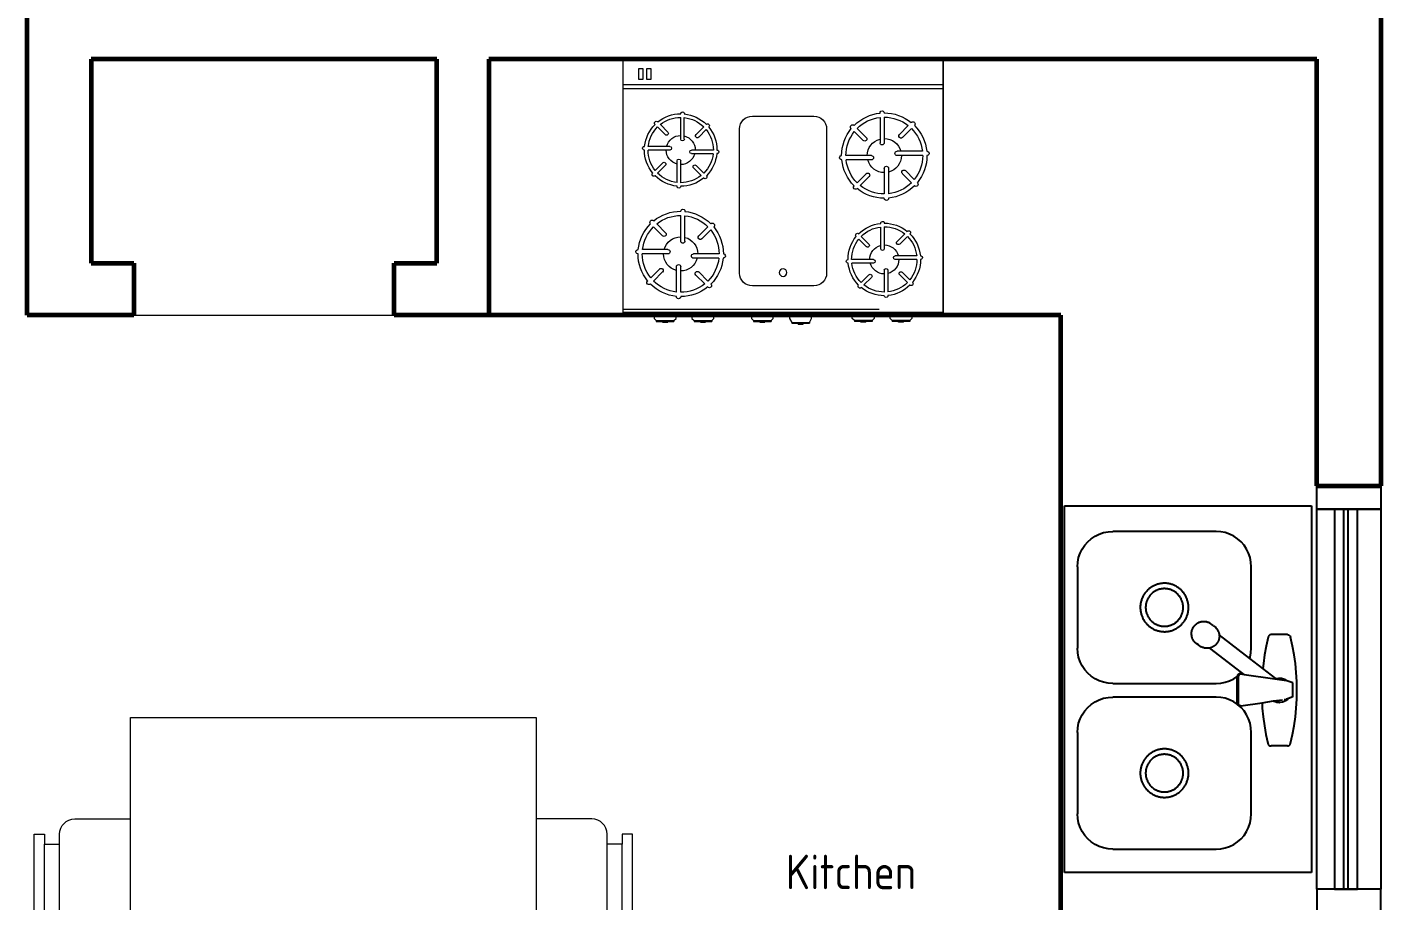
# Model space of a CAD drawing. Header units: inches. Extents: x 16.2 to 49.2, y 7.1 to 20.7.
# Drawn here: x 20.339 to 23.511, y 11.575 to 13.623 of the extents above; entities that cross this region are included whole.
import ezdxf

# ---------------------------------------------------------------- set-up
doc = ezdxf.new("R2010")
doc.units = ezdxf.units.IN
doc.header["$MEASUREMENT"] = 0
for name, color, linetype, lineweight in [('0inne_gulv', 252, 'Continuous', 13), ('A-WALL', 2, 'Continuous', 35), ('inne_gulv', 252, 'Continuous', 15), ('MOBILIARIO', 4, 'Continuous', 9)]:
    doc.layers.add(name, color=color, linetype=linetype, lineweight=lineweight)
doc.layers.add('Edges', color=254, linetype='Continuous')
doc.layers.add('PDF_Text', color=7, linetype='Continuous')
doc.styles.add('PDF Arial Italic', font='ariali.ttf')

# ---------------------------------------------------------------- blocks, each defined once
blk = doc.blocks.new('kitchen sink with mixer pl')
at = {"layer": 'Edges'}
for p, q in [((10.89, 0.87), (10.89, 23.62)), ((10.89, 23.62), (44.64, 23.62)), ((44.64, 23.62), (44.64, 0.87)), ((22.75, 21.43), (22.76, 21.47)), ((22.75, 21.4), (22.75, 21.43)), ((22.75, 21.4), (22.75, 19.9)), ((22.76, 21.47), (22.77, 21.5)), ((22.77, 21.5), (22.78, 21.53)), ((22.78, 21.53), (22.8, 21.56)), ((22.8, 21.56), (22.82, 21.59)), ((22.82, 21.59), (22.85, 21.61)), ((22.85, 21.61), (22.87, 21.63)), ((22.87, 21.63), (22.9, 21.65)), ((22.9, 21.65), (22.93, 21.66)), ((22.93, 21.66), (22.97, 21.67)), ((22.97, 21.67), (23, 21.68)), ((23.8, 21.86), (23, 21.68)), ((24.61, 22.01), (23.8, 21.86)), ((25.42, 22.13), (24.61, 22.01)), ((26.24, 22.21), (25.42, 22.13)), ((27.06, 22.26), (26.24, 22.21)), ((26.83, 20.24), (26.99, 21.32)), ((26.86, 21.14), (26.9, 21.21)), ((26.91, 21.22), (26.9, 21.21)), ((26.9, 21.21), (26.9, 21.21)), ((26.91, 21.22), (27, 21.35)), ((27, 21.35), (26.99, 21.32)), ((27.19, 21.89), (27, 21.35)), ((27.88, 22.27), (27.06, 22.26)), ((28.49, 21.89), (27.19, 21.89)), ((28.7, 22.26), (27.88, 22.27)), ((28.49, 21.89), (28.63, 21.5)), ((28.63, 21.5), (28.69, 21.32)), ((28.63, 21.5), (28.67, 21.45)), ((28.67, 21.44), (28.67, 21.45)), ((28.68, 21.44), (28.67, 21.44)), ((28.68, 21.44), (28.82, 21.28)), ((28.72, 21.1), (28.69, 21.32)), ((29.52, 22.21), (28.7, 22.26)), ((28.82, 21.28), (28.85, 21.21)), ((28.85, 21.2), (28.85, 21.21)), ((28.85, 21.21), (28.85, 21.21)), ((28.85, 21.2), (28.95, 21.02)), ((30.33, 22.13), (29.52, 22.21)), ((31.15, 22.01), (30.33, 22.13)), ((31.95, 21.86), (31.15, 22.01)), ((32.75, 21.68), (31.95, 21.86)), ((32.79, 21.67), (32.75, 21.68)), ((32.82, 21.66), (32.79, 21.67)), ((32.85, 21.65), (32.82, 21.66)), ((32.88, 21.63), (32.85, 21.65)), ((32.91, 21.61), (32.88, 21.63)), ((32.93, 21.59), (32.91, 21.61)), ((32.95, 21.56), (32.93, 21.59)), ((32.97, 21.53), (32.95, 21.56)), ((32.98, 21.5), (32.97, 21.53)), ((32.99, 21.47), (32.98, 21.5)), ((33, 21.43), (32.99, 21.47)), ((33, 21.4), (33, 21.43)), ((33, 21.4), (33, 19.9)), ((26.79, 20.34), (25.86, 19.13)), ((26.41, 17.4), (26.83, 20.24)), ((26.75, 20.66), (26.77, 20.86)), ((26.75, 20.66), (26.75, 20.65)), ((26.75, 20.65), (26.75, 20.65)), ((26.75, 20.57), (26.75, 20.65)), ((26.79, 20.37), (26.75, 20.57)), ((26.77, 20.86), (26.79, 20.94)), ((26.79, 20.95), (26.86, 21.14)), ((26.79, 20.95), (26.79, 20.94)), ((26.79, 20.94), (26.79, 20.94)), ((26.79, 20.37), (26.79, 20.36)), ((26.79, 20.36), (26.79, 20.36)), ((26.79, 20.34), (26.79, 20.36)), ((26.81, 20.28), (26.79, 20.34)), ((26.83, 20.24), (26.81, 20.28)), ((28.86, 20.11), (28.74, 20.94)), ((28.9, 20.15), (28.86, 20.11)), ((29.02, 19.06), (28.86, 20.11)), ((28.96, 20.35), (28.9, 20.15)), ((28.95, 21.02), (28.96, 20.94)), ((28.97, 20.93), (28.96, 20.94)), ((28.96, 20.94), (28.96, 20.94)), ((28.99, 20.43), (28.96, 20.36)), ((28.96, 20.35), (28.96, 20.36)), ((28.96, 20.36), (28.96, 20.36)), ((28.97, 20.93), (29.01, 20.73)), ((29, 20.64), (28.99, 20.43)), ((29.01, 20.73), (29, 20.65)), ((29, 20.64), (29, 20.65)), ((29, 20.65), (29, 20.65)), ((22.75, 19.9), (22.75, 19.87)), ((22.75, 19.87), (22.76, 19.83)), ((22.76, 19.83), (22.77, 19.8)), ((22.77, 19.8), (22.78, 19.77)), ((22.78, 19.77), (22.8, 19.74)), ((22.8, 19.74), (22.82, 19.71)), ((22.82, 19.71), (22.85, 19.69)), ((22.85, 19.69), (22.87, 19.67)), ((22.87, 19.67), (22.9, 19.65)), ((22.9, 19.65), (22.93, 19.64)), ((22.93, 19.64), (22.97, 19.63)), ((22.97, 19.63), (23, 19.62)), ((23, 19.62), (23.8, 19.44)), ((23.8, 19.44), (24.61, 19.29)), ((24.61, 19.29), (25.42, 19.18)), ((25.86, 19.13), (24.94, 17.93)), ((25.42, 19.18), (25.86, 19.13)), ((29.02, 19.06), (29.51, 19.08)), ((29.3, 17.11), (29.02, 19.06)), ((29.51, 19.08), (30.33, 19.16)), ((30.33, 19.16), (31.14, 19.27)), ((31.14, 19.27), (31.95, 19.42)), ((31.95, 19.42), (32.75, 19.59)), ((32.75, 19.59), (32.79, 19.6)), ((32.79, 19.6), (32.82, 19.61)), ((32.82, 19.61), (32.86, 19.62)), ((32.86, 19.62), (32.89, 19.64)), ((32.89, 19.64), (32.92, 19.67)), ((32.92, 19.67), (32.94, 19.69)), ((32.94, 19.69), (32.96, 19.72)), ((32.96, 19.72), (32.98, 19.76)), ((32.98, 19.76), (32.99, 19.79)), ((32.99, 19.79), (33, 19.83)), ((33, 19.86), (33, 19.9)), ((33, 19.83), (33, 19.86)), ((14.88, 17.64), (14.52, 17.4)), ((15.26, 17.82), (14.88, 17.64)), ((15.66, 17.96), (15.26, 17.82)), ((16.08, 18.04), (15.66, 17.96)), ((16.5, 18.07), (16.08, 18.04)), ((24, 18.07), (16.5, 18.07)), ((24.94, 17.93), (22.78, 15.12)), ((24.43, 18.04), (24, 18.07)), ((24.84, 17.96), (24.43, 18.04)), ((24.94, 17.93), (24.84, 17.96)), ((30.13, 17.64), (29.77, 17.4)), ((30.51, 17.82), (30.13, 17.64)), ((30.91, 17.96), (30.51, 17.82)), ((31.33, 18.04), (30.91, 17.96)), ((31.75, 18.07), (31.33, 18.04)), ((39.25, 18.07), (31.75, 18.07)), ((39.68, 18.04), (39.25, 18.07)), ((40.09, 17.96), (39.68, 18.04)), ((40.5, 17.82), (40.09, 17.96)), ((40.88, 17.64), (40.5, 17.82)), ((41.23, 17.4), (40.88, 17.64)), ((13.69, 16.45), (13.5, 16.07)), ((13.92, 16.8), (13.69, 16.45)), ((14.2, 17.12), (13.92, 16.8)), ((14.52, 17.4), (14.2, 17.12)), ((26.24, 17.17), (23.99, 14.25)), ((26.41, 17.4), (26.24, 17.17)), ((26.3, 17.12), (26.24, 17.17)), ((26.37, 17.04), (26.3, 17.12)), ((26.37, 17.11), (26.41, 17.4)), ((26.37, 17.11), (26.37, 17.09)), ((26.37, 17.09), (26.38, 17.06)), ((26.37, 17.09), (26.37, 17.04)), ((26.37, 17.04), (26.37, 16.99)), ((26.37, 16.99), (26.37, 16.96)), ((26.37, 16.96), (26.38, 16.93)), ((26.38, 17.06), (26.39, 17.03)), ((26.38, 16.93), (26.39, 16.91)), ((26.39, 17.03), (26.4, 17.01)), ((26.39, 16.91), (26.4, 16.88)), ((26.4, 17.01), (26.41, 16.98)), ((26.4, 16.88), (26.41, 16.86)), ((26.41, 16.98), (26.43, 16.96)), ((26.41, 16.86), (26.43, 16.84)), ((26.43, 16.96), (26.45, 16.94)), ((26.43, 16.84), (26.45, 16.82)), ((26.45, 16.94), (26.48, 16.92)), ((26.45, 16.82), (26.48, 16.8)), ((26.48, 16.92), (26.5, 16.91)), ((26.48, 16.8), (26.5, 16.78)), ((26.5, 16.91), (26.53, 16.9)), ((26.5, 16.78), (26.53, 16.77)), ((26.53, 16.9), (26.56, 16.89)), ((26.53, 16.77), (26.56, 16.76)), ((26.56, 16.89), (26.59, 16.88)), ((26.56, 16.76), (26.59, 16.76)), ((29.09, 16.88), (26.59, 16.88)), ((26.59, 16.76), (26.61, 16.76)), ((26.82, 16.45), (26.61, 16.76)), ((29.09, 16.76), (26.61, 16.76)), ((27, 16.07), (26.82, 16.45)), ((28.94, 16.45), (28.75, 16.07)), ((29.15, 16.77), (28.94, 16.45)), ((29.12, 16.88), (29.09, 16.88)), ((29.12, 16.76), (29.09, 16.76)), ((29.15, 16.89), (29.12, 16.88)), ((29.15, 16.77), (29.12, 16.76)), ((29.18, 16.9), (29.15, 16.89)), ((29.18, 16.78), (29.15, 16.77)), ((29.15, 16.77), (29.15, 16.77)), ((29.2, 16.91), (29.18, 16.9)), ((29.2, 16.79), (29.18, 16.78)), ((29.23, 16.93), (29.2, 16.91)), ((29.23, 16.81), (29.2, 16.79)), ((29.25, 16.95), (29.23, 16.93)), ((29.25, 16.83), (29.23, 16.81)), ((29.27, 16.98), (29.25, 16.95)), ((29.27, 16.85), (29.25, 16.83)), ((29.28, 17), (29.27, 16.98)), ((29.28, 16.88), (29.27, 16.85)), ((29.3, 17.03), (29.28, 17)), ((29.3, 16.9), (29.28, 16.88)), ((29.45, 17.12), (29.3, 16.95)), ((29.3, 17.11), (29.3, 17.08)), ((29.3, 17.08), (29.3, 17.06)), ((29.3, 17.08), (29.3, 16.96)), ((29.3, 17.06), (29.3, 17.03)), ((29.3, 16.96), (29.3, 16.95)), ((29.3, 16.95), (29.3, 16.93)), ((29.3, 16.93), (29.3, 16.9)), ((29.77, 17.4), (29.45, 17.12)), ((41.55, 17.12), (41.23, 17.4)), ((41.83, 16.8), (41.55, 17.12)), ((42.07, 16.45), (41.83, 16.8)), ((42.25, 16.07), (42.07, 16.45)), ((13.28, 15.25), (13.25, 14.82)), ((13.36, 15.66), (13.28, 15.25)), ((13.5, 16.07), (13.36, 15.66)), ((27.14, 15.66), (27, 16.07)), ((27.22, 15.25), (27.14, 15.66)), ((27.25, 14.82), (27.22, 15.25)), ((28.53, 15.25), (28.5, 14.82)), ((28.61, 15.66), (28.53, 15.25)), ((28.75, 16.07), (28.61, 15.66)), ((42.39, 15.66), (42.25, 16.07)), ((42.47, 15.25), (42.39, 15.66)), ((42.5, 14.82), (42.47, 15.25)), ((13.25, 14.82), (13.25, 5.32)), ((21.92, 14.57), (21.66, 14.21)), ((21.92, 14.57), (21.93, 14.59)), ((21.93, 14.59), (22.1, 14.81)), ((27.25, 5.32), (27.25, 14.82)), ((28.5, 14.82), (28.5, 5.32)), ((42.5, 5.32), (42.5, 14.82)), ((22.64, 12.55), (22.64, 12.55)), ((23.59, 13.06), (23.42, 12.84)), ((23.7, 13.21), (23.59, 13.06)), ((23.7, 13.21), (23.68, 13.2)), ((23.87, 13.43), (23.7, 13.21)), ((13.28, 4.9), (13.25, 5.32)), ((27.25, 5.32), (27.22, 4.9)), ((28.53, 4.9), (28.5, 5.32)), ((42.5, 5.32), (42.47, 4.9)), ((13.36, 4.48), (13.28, 4.9)), ((13.5, 4.08), (13.36, 4.48)), ((13.69, 3.7), (13.5, 4.08)), ((27, 4.08), (26.82, 3.7)), ((27.14, 4.48), (27, 4.08)), ((27.22, 4.9), (27.14, 4.48)), ((28.61, 4.48), (28.53, 4.9)), ((28.75, 4.08), (28.61, 4.48)), ((28.94, 3.7), (28.75, 4.08)), ((42.25, 4.08), (42.07, 3.7)), ((42.39, 4.48), (42.25, 4.08)), ((42.47, 4.9), (42.39, 4.48)), ((13.92, 3.34), (13.69, 3.7)), ((14.2, 3.02), (13.92, 3.34)), ((14.52, 2.74), (14.2, 3.02)), ((14.88, 2.51), (14.52, 2.74)), ((15.26, 2.32), (14.88, 2.51)), ((25.63, 2.51), (25.25, 2.32)), ((25.98, 2.74), (25.63, 2.51)), ((26.3, 3.02), (25.98, 2.74)), ((26.58, 3.34), (26.3, 3.02)), ((26.82, 3.7), (26.58, 3.34)), ((29.17, 3.34), (28.94, 3.7)), ((29.45, 3.02), (29.17, 3.34)), ((29.77, 2.74), (29.45, 3.02)), ((30.13, 2.51), (29.77, 2.74)), ((30.51, 2.32), (30.13, 2.51)), ((40.88, 2.51), (40.5, 2.32)), ((41.23, 2.74), (40.88, 2.51)), ((41.55, 3.02), (41.23, 2.74)), ((41.83, 3.34), (41.55, 3.02)), ((42.07, 3.7), (41.83, 3.34)), ((15.66, 2.18), (15.26, 2.32)), ((16.08, 2.1), (15.66, 2.18)), ((16.5, 2.07), (16.08, 2.1)), ((16.5, 2.07), (24, 2.07)), ((24.43, 2.1), (24, 2.07)), ((24.84, 2.18), (24.43, 2.1)), ((25.25, 2.32), (24.84, 2.18)), ((30.91, 2.18), (30.51, 2.32)), ((31.33, 2.1), (30.91, 2.18)), ((31.75, 2.07), (31.33, 2.1)), ((31.75, 2.07), (39.25, 2.07)), ((39.68, 2.1), (39.25, 2.07)), ((40.09, 2.18), (39.68, 2.1)), ((40.5, 2.32), (40.09, 2.18)), ((44.64, 0.87), (10.89, 0.87))]:
    blk.add_line(p, q, dxfattribs=at)
for points in [[(22.1, 14.81), (22.18, 14.87), (22.24, 14.91), (22.29, 14.94), (22.33, 14.97), (22.36, 14.99), (22.39, 15), (22.41, 15.01), (22.43, 15.02), (22.46, 15.03), (22.48, 15.04), (22.51, 15.05), (22.54, 15.06), (22.57, 15.07), (22.59, 15.08), (22.62, 15.09), (22.64, 15.1), (22.66, 15.1), (22.68, 15.11), (22.7, 15.11), (22.72, 15.11), (22.74, 15.11), (22.75, 15.12), (22.77, 15.12), (22.79, 15.12), (22.8, 15.12), (22.82, 15.12), (22.84, 15.12), (22.86, 15.13), (22.89, 15.13), (22.91, 15.13), (22.93, 15.13), (22.96, 15.12), (22.99, 15.12), (23.02, 15.12), (23.05, 15.11), (23.08, 15.11), (23.11, 15.1), (23.15, 15.09), (23.18, 15.09), (23.21, 15.08), (23.25, 15.07), (23.28, 15.05), (23.31, 15.04), (23.34, 15.03), (23.38, 15.01), (23.41, 15), (23.44, 14.98), (23.47, 14.96), (23.5, 14.94), (23.53, 14.93), (23.56, 14.91), (23.58, 14.88), (23.61, 14.86), (23.64, 14.84), (23.66, 14.82), (23.69, 14.79), (23.71, 14.77), (23.74, 14.74), (23.76, 14.71), (23.78, 14.69), (23.8, 14.66), (23.82, 14.63), (23.84, 14.6), (23.86, 14.57), (23.88, 14.54), (23.89, 14.51), (23.91, 14.48), (23.92, 14.45), (23.93, 14.42), (23.95, 14.4), (23.96, 14.37), (23.96, 14.35), (23.97, 14.33), (23.98, 14.32), (23.98, 14.3), (23.98, 14.29), (23.99, 14.27), (23.99, 14.26), (23.99, 14.24), (23.99, 14.23), (24, 14.21), (24, 14.19), (24, 14.17), (24.01, 14.15), (24.01, 14.12), (24.01, 14.1), (24.01, 14.07), (24.01, 14.04), (24.01, 14.01), (24.01, 13.98), (24.01, 13.95), (24.01, 13.92), (24, 13.89), (24, 13.86), (24, 13.83), (23.99, 13.8), (23.99, 13.78), (23.99, 13.75), (23.98, 13.72), (23.97, 13.69), (23.95, 13.64), (23.93, 13.59), (23.91, 13.52), (23.87, 13.43)], [(22.64, 12.55), (22.54, 12.57), (22.45, 12.59), (22.37, 12.61), (22.31, 12.63), (22.25, 12.65), (22.2, 12.68), (22.16, 12.7), (22.11, 12.72), (22.08, 12.74), (22.04, 12.76), (22.01, 12.79), (21.98, 12.81), (21.95, 12.83), (21.92, 12.86), (21.89, 12.88), (21.87, 12.91), (21.84, 12.93), (21.82, 12.96), (21.79, 12.99), (21.77, 13.01), (21.75, 13.04), (21.73, 13.07), (21.71, 13.1), (21.69, 13.13), (21.67, 13.16), (21.65, 13.2), (21.64, 13.23), (21.62, 13.25), (21.61, 13.28), (21.6, 13.31), (21.59, 13.33), (21.58, 13.35), (21.58, 13.36), (21.57, 13.37), (21.57, 13.38), (21.56, 13.39), (21.56, 13.4), (21.56, 13.41), (21.56, 13.42), (21.56, 13.44), (21.55, 13.46), (21.55, 13.48), (21.55, 13.51), (21.54, 13.54), (21.54, 13.57), (21.54, 13.61), (21.53, 13.64), (21.53, 13.67), (21.53, 13.71), (21.53, 13.74), (21.53, 13.78), (21.54, 13.81), (21.54, 13.84), (21.54, 13.86), (21.54, 13.89), (21.55, 13.91), (21.55, 13.92), (21.55, 13.94), (21.56, 13.96), (21.56, 13.98), (21.58, 14.02), (21.6, 14.06), (21.62, 14.13), (21.66, 14.21)], [(23.42, 12.84), (23.34, 12.79), (23.28, 12.75), (23.24, 12.72), (23.21, 12.7), (23.18, 12.68), (23.16, 12.67), (23.14, 12.66), (23.12, 12.65), (23.09, 12.64), (23.06, 12.63), (23.01, 12.62), (22.96, 12.6), (22.9, 12.59), (22.83, 12.58), (22.74, 12.56), (22.64, 12.55)]]:
    blk.add_lwpolyline(points, dxfattribs=at)
for points in [[(20.27, 12.3), (20.2, 12.3), (20.13, 12.29), (20.05, 12.29), (19.98, 12.28), (19.91, 12.27), (19.84, 12.26), (19.77, 12.24), (19.7, 12.23), (19.63, 12.21), (19.56, 12.18), (19.49, 12.16), (19.42, 12.13), (19.35, 12.11), (19.29, 12.08), (19.22, 12.04), (19.16, 12.01), (19.09, 11.97), (19.03, 11.93), (18.97, 11.89), (18.91, 11.85), (18.86, 11.8), (18.8, 11.76), (18.75, 11.71), (18.69, 11.66), (18.64, 11.61), (18.59, 11.55), (18.55, 11.5), (18.5, 11.44), (18.46, 11.38), (18.41, 11.32), (18.37, 11.26), (18.34, 11.2), (18.3, 11.14), (18.27, 11.07), (18.23, 11.01), (18.2, 10.94), (18.18, 10.87), (18.15, 10.81), (18.13, 10.74), (18.11, 10.67), (18.09, 10.6), (18.07, 10.52), (18.06, 10.45), (18.05, 10.38), (18.04, 10.31), (18.03, 10.24), (18.03, 10.16), (18.03, 10.09), (18.03, 10.02), (18.03, 9.95), (18.04, 9.87), (18.04, 9.8), (18.05, 9.73), (18.07, 9.66), (18.08, 9.59), (18.1, 9.51), (18.12, 9.44), (18.14, 9.38), (18.16, 9.31), (18.19, 9.24), (18.22, 9.17), (18.25, 9.11), (18.28, 9.04), (18.32, 8.98), (18.35, 8.91), (18.39, 8.85), (18.43, 8.79), (18.48, 8.73), (18.52, 8.68), (18.57, 8.62), (18.62, 8.57), (18.67, 8.51), (18.72, 8.46), (18.77, 8.41), (18.83, 8.36), (18.88, 8.32), (18.94, 8.27), (19, 8.23), (19.06, 8.19), (19.12, 8.16), (19.19, 8.12), (19.25, 8.09), (19.32, 8.05), (19.38, 8.02), (19.45, 8), (19.52, 7.97), (19.59, 7.95), (19.66, 7.93), (19.73, 7.91), (19.8, 7.89), (19.87, 7.88), (19.94, 7.87), (20.01, 7.86), (20.09, 7.85), (20.16, 7.85), (20.23, 7.85), (20.31, 7.85), (20.38, 7.85), (20.45, 7.86), (20.52, 7.86), (20.6, 7.87), (20.67, 7.89), (20.74, 7.9), (20.81, 7.92), (20.88, 7.94), (20.95, 7.96), (21.02, 7.98), (21.09, 8.01), (21.15, 8.04), (21.22, 8.07), (21.28, 8.1), (21.35, 8.14), (21.41, 8.17), (21.47, 8.21), (21.53, 8.25), (21.59, 8.3), (21.65, 8.34), (21.7, 8.39), (21.76, 8.43), (21.81, 8.49), (21.86, 8.54), (21.91, 8.59), (21.96, 8.65), (22.01, 8.7), (22.05, 8.76), (22.09, 8.82), (22.13, 8.88), (22.17, 8.94), (22.2, 9.01), (22.24, 9.07), (22.27, 9.14), (22.3, 9.2), (22.33, 9.27), (22.35, 9.34), (22.38, 9.41), (22.4, 9.48), (22.41, 9.55), (22.43, 9.62), (22.44, 9.69), (22.46, 9.76), (22.46, 9.83), (22.47, 9.91), (22.47, 9.98), (22.48, 10.05), (22.48, 10.13), (22.47, 10.2), (22.47, 10.27), (22.46, 10.34), (22.45, 10.41), (22.44, 10.49), (22.42, 10.56), (22.41, 10.63), (22.39, 10.7), (22.36, 10.77), (22.34, 10.84), (22.31, 10.9), (22.29, 10.97), (22.26, 11.04), (22.22, 11.1), (22.19, 11.17), (22.15, 11.23), (22.11, 11.29), (22.07, 11.35), (22.03, 11.41), (21.98, 11.47), (21.94, 11.52), (21.89, 11.58), (21.84, 11.63), (21.79, 11.68), (21.73, 11.73), (21.68, 11.78), (21.62, 11.82), (21.56, 11.87), (21.5, 11.91), (21.44, 11.95), (21.38, 11.99), (21.32, 12.02), (21.25, 12.06), (21.19, 12.09), (21.12, 12.12), (21.05, 12.15), (20.99, 12.17), (20.92, 12.19), (20.85, 12.22), (20.78, 12.23), (20.71, 12.25), (20.63, 12.26), (20.56, 12.27), (20.49, 12.28), (20.42, 12.29), (20.34, 12.29)], [(21.92, 10.52), (21.91, 10.57), (21.89, 10.63), (21.87, 10.68), (21.85, 10.73), (21.83, 10.79), (21.8, 10.84), (21.78, 10.89), (21.75, 10.94), (21.72, 10.99), (21.69, 11.03), (21.66, 11.08), (21.62, 11.12), (21.59, 11.17), (21.55, 11.21), (21.52, 11.25), (21.48, 11.3), (21.44, 11.33), (21.39, 11.37), (21.35, 11.41), (21.31, 11.44), (21.26, 11.48), (21.21, 11.51), (21.17, 11.54), (21.12, 11.57), (21.07, 11.6), (21.02, 11.62), (20.97, 11.65), (20.91, 11.67), (20.86, 11.69), (20.81, 11.71), (20.75, 11.73), (20.7, 11.74), (20.65, 11.76), (20.59, 11.77), (20.53, 11.78), (20.48, 11.79), (20.42, 11.79), (20.37, 11.8), (20.31, 11.8), (20.25, 11.8), (20.2, 11.8), (20.14, 11.8), (20.08, 11.79), (20.03, 11.79), (19.97, 11.78), (19.91, 11.77), (19.86, 11.76), (19.8, 11.74), (19.75, 11.73), (19.7, 11.71), (19.64, 11.69), (19.59, 11.67), (19.54, 11.65), (19.49, 11.62), (19.44, 11.6), (19.39, 11.57), (19.34, 11.54), (19.29, 11.51), (19.24, 11.48), (19.2, 11.44), (19.15, 11.41), (19.11, 11.37), (19.07, 11.33), (19.03, 11.3), (18.99, 11.25), (18.95, 11.21), (18.91, 11.17), (18.88, 11.12), (18.85, 11.08), (18.81, 11.03), (18.78, 10.99), (18.75, 10.94), (18.73, 10.89), (18.7, 10.84), (18.68, 10.79), (18.65, 10.73), (18.63, 10.68), (18.61, 10.63), (18.6, 10.57), (18.58, 10.52), (18.57, 10.46), (18.56, 10.41), (18.55, 10.35), (18.54, 10.3), (18.53, 10.24), (18.53, 10.18), (18.52, 10.13), (18.52, 10.07), (18.52, 10.02), (18.53, 9.96), (18.53, 9.9), (18.54, 9.85), (18.55, 9.79), (18.56, 9.73), (18.57, 9.68), (18.58, 9.62), (18.6, 9.57), (18.61, 9.52), (18.63, 9.46), (18.65, 9.41), (18.68, 9.36), (18.7, 9.31), (18.73, 9.26), (18.75, 9.21), (18.78, 9.16), (18.81, 9.11), (18.85, 9.06), (18.88, 9.02), (18.91, 8.97), (18.95, 8.93), (18.99, 8.89), (19.03, 8.85), (19.07, 8.81), (19.11, 8.77), (19.15, 8.73), (19.2, 8.7), (19.24, 8.67), (19.29, 8.63), (19.34, 8.6), (19.39, 8.57), (19.44, 8.55), (19.49, 8.52), (19.54, 8.5), (19.59, 8.47), (19.64, 8.45), (19.7, 8.43), (19.75, 8.42), (19.8, 8.4), (19.86, 8.39), (19.91, 8.37), (19.97, 8.36), (20.03, 8.36), (20.08, 8.35), (20.14, 8.35), (20.2, 8.34), (20.25, 8.34), (20.31, 8.34), (20.37, 8.35), (20.42, 8.35), (20.48, 8.36), (20.53, 8.36), (20.59, 8.37), (20.65, 8.39), (20.7, 8.4), (20.75, 8.42), (20.81, 8.43), (20.86, 8.45), (20.91, 8.47), (20.97, 8.5), (21.02, 8.52), (21.07, 8.55), (21.12, 8.57), (21.17, 8.6), (21.21, 8.63), (21.26, 8.67), (21.31, 8.7), (21.35, 8.73), (21.39, 8.77), (21.44, 8.81), (21.48, 8.85), (21.52, 8.89), (21.55, 8.93), (21.59, 8.97), (21.62, 9.02), (21.66, 9.06), (21.69, 9.11), (21.72, 9.16), (21.75, 9.21), (21.78, 9.26), (21.8, 9.31), (21.83, 9.36), (21.85, 9.41), (21.87, 9.46), (21.89, 9.52), (21.91, 9.57), (21.92, 9.62), (21.94, 9.68), (21.95, 9.73), (21.96, 9.79), (21.97, 9.85), (21.97, 9.9), (21.98, 9.96), (21.98, 10.02), (21.98, 10.07), (21.98, 10.13), (21.98, 10.18), (21.97, 10.24), (21.97, 10.3), (21.96, 10.35), (21.95, 10.41), (21.94, 10.46)], [(36.61, 12), (36.55, 12.03), (36.49, 12.07), (36.42, 12.1), (36.35, 12.13), (36.29, 12.15), (36.22, 12.18), (36.15, 12.2), (36.08, 12.22), (36.01, 12.24), (35.94, 12.25), (35.86, 12.27), (35.79, 12.28), (35.72, 12.29), (35.65, 12.29), (35.58, 12.29), (35.5, 12.3), (35.43, 12.29), (35.36, 12.29), (35.28, 12.29), (35.21, 12.28), (35.14, 12.27), (35.07, 12.25), (35, 12.24), (34.93, 12.22), (34.86, 12.2), (34.79, 12.18), (34.72, 12.15), (34.65, 12.13), (34.58, 12.1), (34.52, 12.07), (34.45, 12.03), (34.39, 12), (34.33, 11.96), (34.27, 11.92), (34.21, 11.88), (34.15, 11.84), (34.09, 11.79), (34.04, 11.74), (33.98, 11.7), (33.93, 11.64), (33.88, 11.59), (33.83, 11.54), (33.78, 11.48), (33.74, 11.43), (33.69, 11.37), (33.65, 11.31), (33.61, 11.25), (33.58, 11.18), (33.54, 11.12), (33.51, 11.06), (33.48, 10.99), (33.45, 10.92), (33.42, 10.86), (33.4, 10.79), (33.37, 10.72), (33.35, 10.65), (33.34, 10.58), (33.32, 10.51), (33.31, 10.43), (33.3, 10.36), (33.29, 10.29), (33.28, 10.22), (33.28, 10.14), (33.28, 10.07), (33.28, 10), (33.28, 9.93), (33.29, 9.85), (33.3, 9.78), (33.31, 9.71), (33.32, 9.64), (33.34, 9.57), (33.35, 9.5), (33.37, 9.43), (33.4, 9.36), (33.42, 9.29), (33.45, 9.22), (33.48, 9.15), (33.51, 9.09), (33.54, 9.02), (33.58, 8.96), (33.61, 8.9), (33.65, 8.84), (33.69, 8.78), (33.74, 8.72), (33.78, 8.66), (33.83, 8.61), (33.88, 8.55), (33.93, 8.5), (33.98, 8.45), (34.04, 8.4), (34.09, 8.35), (34.15, 8.31), (34.21, 8.26), (34.27, 8.22), (34.33, 8.18), (34.39, 8.15), (34.45, 8.11), (34.52, 8.08), (34.58, 8.05), (34.65, 8.02), (34.72, 7.99), (34.79, 7.97), (34.86, 7.94), (34.93, 7.92), (35, 7.91), (35.07, 7.89), (35.14, 7.88), (35.21, 7.87), (35.28, 7.86), (35.36, 7.85), (35.43, 7.85), (35.5, 7.85), (35.58, 7.85), (35.65, 7.85), (35.72, 7.86), (35.79, 7.87), (35.86, 7.88), (35.94, 7.89), (36.01, 7.91), (36.08, 7.92), (36.15, 7.94), (36.22, 7.97), (36.29, 7.99), (36.35, 8.02), (36.42, 8.05), (36.49, 8.08), (36.55, 8.11), (36.61, 8.15), (36.68, 8.18), (36.74, 8.22), (36.8, 8.26), (36.86, 8.31), (36.91, 8.35), (36.97, 8.4), (37.02, 8.45), (37.08, 8.5), (37.13, 8.55), (37.17, 8.61), (37.22, 8.66), (37.27, 8.72), (37.31, 8.78), (37.35, 8.84), (37.39, 8.9), (37.43, 8.96), (37.46, 9.02), (37.5, 9.09), (37.53, 9.15), (37.56, 9.22), (37.58, 9.29), (37.61, 9.36), (37.63, 9.43), (37.65, 9.5), (37.67, 9.57), (37.68, 9.64), (37.7, 9.71), (37.71, 9.78), (37.72, 9.85), (37.72, 9.93), (37.73, 10), (37.73, 10.07), (37.73, 10.14), (37.72, 10.22), (37.72, 10.29), (37.71, 10.36), (37.7, 10.43), (37.68, 10.51), (37.67, 10.58), (37.65, 10.65), (37.63, 10.72), (37.61, 10.79), (37.58, 10.86), (37.56, 10.92), (37.53, 10.99), (37.5, 11.06), (37.46, 11.12), (37.43, 11.18), (37.39, 11.25), (37.35, 11.31), (37.31, 11.37), (37.27, 11.43), (37.22, 11.48), (37.17, 11.54), (37.13, 11.59), (37.08, 11.64), (37.02, 11.7), (36.97, 11.74), (36.91, 11.79), (36.86, 11.84), (36.8, 11.88), (36.74, 11.92), (36.68, 11.96)], [(33.83, 10.52), (33.82, 10.46), (33.81, 10.41), (33.8, 10.35), (33.79, 10.3), (33.78, 10.24), (33.78, 10.18), (33.77, 10.13), (33.77, 10.07), (33.77, 10.02), (33.78, 9.96), (33.78, 9.9), (33.79, 9.85), (33.8, 9.79), (33.81, 9.73), (33.82, 9.68), (33.83, 9.62), (33.85, 9.57), (33.86, 9.52), (33.88, 9.46), (33.9, 9.41), (33.93, 9.36), (33.95, 9.31), (33.98, 9.26), (34, 9.21), (34.03, 9.16), (34.06, 9.11), (34.1, 9.06), (34.13, 9.02), (34.16, 8.97), (34.2, 8.93), (34.24, 8.89), (34.28, 8.85), (34.32, 8.81), (34.36, 8.77), (34.4, 8.73), (34.45, 8.7), (34.49, 8.67), (34.54, 8.63), (34.59, 8.6), (34.64, 8.57), (34.69, 8.55), (34.74, 8.52), (34.79, 8.5), (34.84, 8.47), (34.89, 8.45), (34.95, 8.43), (35, 8.42), (35.05, 8.4), (35.11, 8.39), (35.16, 8.37), (35.22, 8.36), (35.28, 8.36), (35.33, 8.35), (35.39, 8.35), (35.45, 8.34), (35.5, 8.34), (35.56, 8.34), (35.62, 8.35), (35.67, 8.35), (35.73, 8.36), (35.78, 8.36), (35.84, 8.37), (35.9, 8.39), (35.95, 8.4), (36, 8.42), (36.06, 8.43), (36.11, 8.45), (36.16, 8.47), (36.22, 8.5), (36.27, 8.52), (36.32, 8.55), (36.37, 8.57), (36.42, 8.6), (36.46, 8.63), (36.51, 8.67), (36.56, 8.7), (36.6, 8.73), (36.64, 8.77), (36.69, 8.81), (36.73, 8.85), (36.77, 8.89), (36.8, 8.93), (36.84, 8.97), (36.87, 9.02), (36.91, 9.06), (36.94, 9.11), (36.97, 9.16), (37, 9.21), (37.03, 9.26), (37.05, 9.31), (37.08, 9.36), (37.1, 9.41), (37.12, 9.46), (37.14, 9.52), (37.16, 9.57), (37.17, 9.62), (37.19, 9.68), (37.2, 9.73), (37.21, 9.79), (37.22, 9.85), (37.22, 9.9), (37.23, 9.96), (37.23, 10.02), (37.23, 10.07), (37.23, 10.13), (37.23, 10.18), (37.22, 10.24), (37.22, 10.3), (37.21, 10.35), (37.2, 10.41), (37.19, 10.46), (37.17, 10.52), (37.16, 10.57), (37.14, 10.63), (37.12, 10.68), (37.1, 10.73), (37.08, 10.79), (37.05, 10.84), (37.03, 10.89), (37, 10.94), (36.97, 10.99), (36.94, 11.03), (36.91, 11.08), (36.87, 11.12), (36.84, 11.17), (36.8, 11.21), (36.77, 11.25), (36.73, 11.3), (36.69, 11.33), (36.64, 11.37), (36.6, 11.41), (36.56, 11.44), (36.51, 11.48), (36.46, 11.51), (36.42, 11.54), (36.37, 11.57), (36.32, 11.6), (36.27, 11.62), (36.22, 11.65), (36.16, 11.67), (36.11, 11.69), (36.06, 11.71), (36, 11.73), (35.95, 11.74), (35.9, 11.76), (35.84, 11.77), (35.78, 11.78), (35.73, 11.79), (35.67, 11.79), (35.62, 11.8), (35.56, 11.8), (35.5, 11.8), (35.45, 11.8), (35.39, 11.8), (35.33, 11.79), (35.28, 11.79), (35.22, 11.78), (35.16, 11.77), (35.11, 11.76), (35.05, 11.74), (35, 11.73), (34.95, 11.71), (34.89, 11.69), (34.84, 11.67), (34.79, 11.65), (34.74, 11.62), (34.69, 11.6), (34.64, 11.57), (34.59, 11.54), (34.54, 11.51), (34.49, 11.48), (34.45, 11.44), (34.4, 11.41), (34.36, 11.37), (34.32, 11.33), (34.28, 11.3), (34.24, 11.25), (34.2, 11.21), (34.16, 11.17), (34.13, 11.12), (34.1, 11.08), (34.06, 11.03), (34.03, 10.99), (34, 10.94), (33.98, 10.89), (33.95, 10.84), (33.93, 10.79), (33.9, 10.73), (33.88, 10.68), (33.86, 10.63), (33.85, 10.57)]]:
    blk.add_lwpolyline(points, close=True, dxfattribs=at)
blk = doc.blocks.new('*U20')
for points in [[(0, 0), (50, 0), (50, 137.4), (0, 137.4), (0, 0)], [(916, 0), (866, 0), (866, 137.4), (916, 137.4), (916, 0)]]:
    blk.add_lwpolyline(points)
for points in [[(50, 137.4), (866, 137.4), (866, 0), (50, 0)], [(50, 100), (50, 50), (866, 50), (866, 100)], [(50, 80), (50, 70), (866, 70), (866, 80)]]:
    blk.add_lwpolyline(points, close=True)
blk = doc.blocks.new('estufas')
at = {"layer": 'inne_gulv'}
for p, q in [((140.6038, -29.6081), (140.6038, -30.2022)), ((140.6038, -29.6081), (141.3538, -29.6081)), ((140.6038, -30.2081), (140.6038, -29.6081)), ((141.3538, -30.2022), (141.3538, -29.6081)), ((140.6038, -29.6681), (141.3538, -29.6681)), ((140.6038, -29.6781), (141.3538, -29.6781)), ((140.7417, -29.7443), (140.7417, -29.8043)), ((140.7517, -29.7448), (140.7517, -29.8043)), ((141.0508, -29.7418), (140.9068, -29.7418)), ((141.2102, -29.7958), (141.2102, -29.7452)), ((141.2187, -29.7958), (141.2187, -29.7448)), ((140.678, -29.7565), (140.6784, -29.7568)), ((140.678, -29.7706), (140.6993, -29.7918)), ((140.6855, -29.7639), (140.7063, -29.7848)), ((140.7841, -29.7918), (140.8053, -29.7706)), ((140.7912, -29.7989), (140.812, -29.7781)), ((140.8191, -29.771), (140.8195, -29.7706)), ((140.8768, -29.7718), (140.8768, -30.1097)), ((141.0808, -30.1097), (141.0808, -29.7718)), ((141.1526, -29.7672), (141.1529, -29.7675)), ((141.1589, -29.7735), (141.1766, -29.7912)), ((141.1646, -29.7672), (141.1826, -29.7852)), ((141.2488, -29.7792), (141.2664, -29.7615)), ((141.2548, -29.7852), (141.2728, -29.7672)), ((141.2725, -29.7554), (141.2728, -29.7551)), ((141.2442, -29.8128), (141.2947, -29.8128)), ((140.6517, -29.8343), (140.7117, -29.8343)), ((140.6522, -29.8243), (140.7117, -29.8243)), ((140.7717, -29.8343), (140.8317, -29.8343)), ((140.7717, -29.8443), (140.8311, -29.8443)), ((141.1422, -29.8213), (141.1932, -29.8213)), ((141.1427, -29.8298), (141.1932, -29.8298)), ((141.2187, -29.8978), (141.2187, -29.8468)), ((141.2272, -29.8973), (141.2272, -29.8468)), ((141.2442, -29.8213), (141.2952, -29.8213)), ((140.6714, -29.8904), (140.6922, -29.8696)), ((140.678, -29.8979), (140.6993, -29.8767)), ((140.7317, -29.8643), (140.7317, -29.9237)), ((140.7417, -29.8643), (140.7417, -29.9243)), ((140.7841, -29.8767), (140.8053, -29.8979)), ((141.1646, -29.8754), (141.1826, -29.8573)), ((141.171, -29.881), (141.1886, -29.8633)), ((141.2548, -29.8573), (141.2728, -29.8754)), ((141.2608, -29.8513), (141.2785, -29.869)), ((141.2845, -29.8751), (141.2848, -29.8754)), ((140.6639, -29.8979), (140.6643, -29.8975)), ((140.777, -29.8837), (140.7979, -29.9046)), ((141.1646, -29.8874), (141.1649, -29.8871)), ((140.805, -29.9117), (140.8053, -29.912)), ((141.2187, -30.0347), (141.2187, -29.9747)), ((140.7417, -30.0012), (140.7417, -30.0522)), ((140.7502, -30.0017), (140.7502, -30.0522)), ((141.1409, -30.0011), (141.1413, -30.0014)), ((141.1551, -30.0011), (141.1763, -30.0223)), ((141.2087, -30.0347), (141.2087, -29.9753)), ((141.2541, -30.0152), (141.2749, -29.9944)), ((141.2611, -30.0223), (141.2823, -30.0011)), ((141.282, -29.9873), (141.2823, -29.9869)), ((140.6876, -30.0116), (140.6879, -30.0119)), ((140.6876, -30.0236), (140.7056, -30.0416)), ((140.6939, -30.0179), (140.7116, -30.0356)), ((140.7777, -30.0416), (140.7958, -30.0236)), ((140.7838, -30.0477), (140.8014, -30.03)), ((140.8075, -30.0239), (140.8078, -30.0236)), ((141.1484, -30.0085), (141.1692, -30.0294)), ((140.6657, -30.0692), (140.7162, -30.0692)), ((141.1287, -30.0647), (141.1887, -30.0647)), ((141.2487, -30.0547), (141.3081, -30.0547)), ((141.2487, -30.0647), (141.3087, -30.0647)), ((140.6652, -30.0777), (140.7162, -30.0777)), ((140.7672, -30.0777), (140.8182, -30.0777)), ((140.7672, -30.0862), (140.8177, -30.0862)), ((141.1293, -30.0747), (141.1887, -30.0747)), ((141.2187, -30.1547), (141.2187, -30.0947)), ((141.2287, -30.1542), (141.2287, -30.0947)), ((141.2682, -30.1001), (141.289, -30.1209)), ((140.6756, -30.1318), (140.6759, -30.1315)), ((140.6819, -30.1255), (140.6996, -30.1078)), ((140.6876, -30.1318), (140.7056, -30.1138)), ((140.7332, -30.1032), (140.7332, -30.1537)), ((140.7417, -30.1032), (140.7417, -30.1542)), ((140.7717, -30.1198), (140.7894, -30.1375)), ((140.7777, -30.1138), (140.7958, -30.1318)), ((141.1551, -30.1284), (141.1763, -30.1071)), ((141.1625, -30.135), (141.1833, -30.1142)), ((141.2611, -30.1071), (141.2823, -30.1284)), ((141.2961, -30.128), (141.2965, -30.1284)), ((140.7955, -30.1435), (140.7958, -30.1438)), ((140.9068, -30.1397), (141.0508, -30.1397)), ((141.1551, -30.1425), (141.1554, -30.1421)), ((141.3538, -30.1945), (140.7538, -30.1945)), ((141.3538, -30.1945), (140.7538, -30.1945)), ((140.6038, -30.2022), (141.3538, -30.2022)), ((140.6688, -30.2022), (140.6688, -30.2042)), ((141.2888, -30.2042, 0), (140.6688, -30.2042, 0)), ((141.2888, -30.2042, 0), (140.6688, -30.2042, 0)), ((140.6718, -30.2072), (140.7331, -30.2072)), ((140.6768, -30.2072), (140.6768, -30.216)), ((140.6768, -30.216), (140.6818, -30.221)), ((140.6818, -30.221), (140.7231, -30.221)), ((140.6818, -30.221), (140.6818, -30.2229)), ((140.6818, -30.2229), (140.7231, -30.2229)), ((140.6965, -30.2248), (140.6965, -30.2229)), ((140.6965, -30.2248), (140.7085, -30.2248)), ((140.7085, -30.2248), (140.7085, -30.2229)), ((140.7231, -30.221), (140.7281, -30.216)), ((140.7231, -30.221), (140.7231, -30.2229)), ((140.7281, -30.216), (140.7281, -30.2072)), ((140.7361, -30.2042), (140.7361, -30.2022)), ((140.7573, -30.2022), (140.7573, -30.2042)), ((140.7603, -30.2072), (140.8216, -30.2072)), ((140.7653, -30.2072), (140.7653, -30.216)), ((140.7653, -30.216), (140.7703, -30.221)), ((140.7703, -30.221), (140.7703, -30.2229)), ((140.7703, -30.221), (140.8116, -30.221)), ((140.7703, -30.2229), (140.8116, -30.2229)), ((140.785, -30.2248), (140.785, -30.2229)), ((140.785, -30.2248), (140.797, -30.2248)), ((140.797, -30.2248), (140.797, -30.2229)), ((140.8116, -30.221), (140.8166, -30.216)), ((140.8116, -30.221), (140.8116, -30.2229)), ((140.8166, -30.216), (140.8166, -30.2072)), ((140.8246, -30.2042), (140.8246, -30.2022)), ((140.9041, -30.2042), (140.9041, -30.2022)), ((140.9684, -30.2072), (140.9071, -30.2072)), ((140.9121, -30.216), (140.9121, -30.2072)), ((140.9171, -30.2254), (140.9121, -30.216)), ((140.9584, -30.2254), (140.9171, -30.2254)), ((140.9171, -30.2254), (140.9171, -30.2273)), ((140.9584, -30.2273), (140.9171, -30.2273)), ((140.9317, -30.2292), (140.9317, -30.2273)), ((140.9437, -30.2292), (140.9437, -30.2273)), ((140.9634, -30.216), (140.9584, -30.2254)), ((140.9584, -30.2254), (140.9584, -30.2273)), ((140.9634, -30.2072), (140.9634, -30.216)), ((140.9714, -30.2022), (140.9714, -30.2042)), ((140.9937, -30.2042), (140.9937, -30.2022)), ((141.058, -30.2072), (140.9967, -30.2072)), ((141.0017, -30.216), (141.0017, -30.2072)), ((141.0067, -30.221), (141.0017, -30.216)), ((141.0067, -30.221), (141.0067, -30.2229)), ((141.048, -30.221), (141.0067, -30.221)), ((141.048, -30.2229), (141.0067, -30.2229)), ((141.0214, -30.2248), (141.0214, -30.2229)), ((141.0334, -30.2248), (141.0214, -30.2248)), ((141.0334, -30.2248), (141.0334, -30.2229)), ((141.053, -30.216), (141.048, -30.221)), ((141.048, -30.221), (141.048, -30.2229)), ((141.053, -30.2072), (141.053, -30.216)), ((141.061, -30.2022), (141.061, -30.2042)), ((141.133, -30.2042), (141.133, -30.2022)), ((141.1973, -30.2072), (141.136, -30.2072)), ((141.141, -30.216), (141.141, -30.2072)), ((141.146, -30.221), (141.141, -30.216)), ((141.146, -30.221), (141.146, -30.2229)), ((141.1873, -30.221), (141.146, -30.221)), ((141.1873, -30.2229), (141.146, -30.2229)), ((141.1606, -30.2248), (141.1606, -30.2229)), ((141.1726, -30.2248), (141.1606, -30.2248)), ((141.1726, -30.2248), (141.1726, -30.2229)), ((141.1923, -30.216), (141.1873, -30.221)), ((141.1873, -30.221), (141.1873, -30.2229)), ((141.1923, -30.2072), (141.1923, -30.216)), ((141.2003, -30.2022), (141.2003, -30.2042)), ((141.2215, -30.2042), (141.2215, -30.2022)), ((141.2858, -30.2072), (141.2245, -30.2072)), ((141.2295, -30.216), (141.2295, -30.2072)), ((141.2345, -30.221), (141.2295, -30.216)), ((141.2345, -30.221), (141.2345, -30.2229)), ((141.2758, -30.221), (141.2345, -30.221)), ((141.2758, -30.2229), (141.2345, -30.2229)), ((141.2491, -30.2248), (141.2491, -30.2229)), ((141.2611, -30.2248), (141.2491, -30.2248)), ((141.2611, -30.2248), (141.2611, -30.2229)), ((141.2808, -30.216), (141.2758, -30.221)), ((141.2758, -30.221), (141.2758, -30.2229)), ((141.2808, -30.2072), (141.2808, -30.216)), ((141.2888, -30.2022), (141.2888, -30.2042)), ((140.9437, -30.2292), (140.9317, -30.2292))]:
    blk.add_line(p, q, dxfattribs=at)
at = {"layer": 'inne_gulv', "elevation": 0}
for points in [[(141.2885, -29.6305), (141.2885, -29.6556), (141.298, -29.6556), (141.298, -29.6305)], [(141.3074, -29.6305), (141.3074, -29.6556), (141.3169, -29.6556), (141.3169, -29.6305)]]:
    blk.add_lwpolyline(points, close=True, dxfattribs=at)
at = {"layer": 'inne_gulv'}
blk.add_circle((140.9788, -30.1085, 0), 0.009, dxfattribs=at)
for centre, radius, start, end in [((140.7417, -29.8343, 0), 0.1, 90, 129.2608), ((140.7417, -29.8343, 0), 0.09, 90, 128.6206), ((140.7467, -29.7343, 0), 0.005, 354.2752, 180), ((140.7417, -29.8343, 0), 0.1, 45, 84.2752), ((140.7417, -29.8343, 0), 0.09, 45, 83.6206), ((140.9068, -29.7718, 0), 0.03, 90, 180), ((141.0508, -29.7718, 0), 0.03, 0, 90), ((141.2187, -29.8213, 0), 0.085, 95.7248, 135), ((141.2187, -29.8213, 0), 0.0765, 96.3794, 135), ((141.2144, -29.7363, 0), 0.00425, 0, 185.7248), ((141.2187, -29.8213, 0), 0.085, 50.7392, 90), ((141.2187, -29.8213, 0), 0.0765, 51.3794, 90), ((140.7417, -29.8343, 0), 0.1, 135, 174.2752), ((140.7417, -29.8343, 0), 0.09, 135, 173.6206), ((140.6745, -29.76, 0), 0.005, 45, 225), ((140.7417, -29.8343, 0), 0.09, 0, 38.6206), ((140.8159, -29.7671, 0), 0.005, 315, 135), ((140.7417, -29.8343, 0), 0.1, 0, 39.2608), ((141.2187, -29.8213, 0), 0.085, 140.7392, 180), ((141.2187, -29.8213, 0), 0.0765, 141.3794, 180), ((141.1556, -29.7642, 0), 0.00425, 45, 225), ((141.2518, -29.7822, 0), 0.00425, 135, 315), ((141.2758, -29.7582, 0), 0.00425, 315, 135), ((141.2187, -29.8213, 0), 0.0765, 6.3794, 45), ((141.2187, -29.8213, 0), 0.085, 5.7248, 45), ((140.7028, -29.7883, 0), 0.005, 225, 45), ((140.7417, -29.8343, 0), 0.04, 90, 165.5225), ((140.7467, -29.8043, 0), 0.005, 180, 0), ((140.7417, -29.8343, 0), 0.04, 0, 75.5225), ((140.7876, -29.7954, 0), 0.005, 135, 315), ((141.1796, -29.7882, 0), 0.00425, 225, 45), ((141.2187, -29.8213, 0), 0.034, 104.4775, 180), ((141.2144, -29.7958, 0), 0.00425, 180, 0), ((141.2187, -29.8213, 0), 0.034, 14.4775, 90), ((141.2442, -29.817, 0), 0.00425, 90, 270), ((141.3037, -29.817, 0), 0.00425, 270, 95.7248), ((140.6417, -29.8293, 0), 0.005, 84.2752, 270), ((140.7417, -29.8343, 0), 0.1, 180, 219.2608), ((140.7417, -29.8343, 0), 0.09, 180, 218.6206), ((140.7417, -29.8343, 0), 0.04, 180, 255.5225), ((140.7117, -29.8293, 0), 0.005, 270, 90), ((140.7417, -29.8343, 0), 0.04, 270, 345.5225), ((140.7717, -29.8393, 0), 0.005, 90, 270), ((140.7417, -29.8343, 0), 0.09, 315, 353.6206), ((140.7417, -29.8343, 0), 0.1, 315, 354.2752), ((140.8417, -29.8393, 0), 0.005, 264.2752, 90), ((141.1337, -29.8255, 0), 0.00425, 90, 275.7248), ((141.2187, -29.8213, 0), 0.085, 185.7248, 225), ((141.2187, -29.8213, 0), 0.0765, 186.3794, 225), ((141.2187, -29.8213, 0), 0.034, 194.4775, 270), ((141.1932, -29.8255, 0), 0.00425, 270, 90), ((141.2229, -29.8468, 0), 0.00425, 0, 180), ((141.2187, -29.8213, 0), 0.034, 284.4775, 0), ((141.2187, -29.8213, 0), 0.0765, 321.3794, 0), ((141.2187, -29.8213, 0), 0.085, 320.7392, 0), ((140.6957, -29.8731, 0), 0.005, 315, 135), ((140.7367, -29.8643, 0), 0.005, 0, 180), ((140.7806, -29.8802, 0), 0.005, 45, 225), ((141.1856, -29.8603, 0), 0.00425, 315, 135), ((141.2187, -29.8213, 0), 0.0765, 276.3794, 315), ((141.2578, -29.8543, 0), 0.00425, 45, 225), ((141.2818, -29.8784, 0), 0.00425, 225, 45), ((140.6674, -29.9014, 0), 0.005, 135, 315), ((140.7417, -29.8343, 0), 0.1, 225, 264.2752), ((140.7417, -29.8343, 0), 0.09, 225, 263.6206), ((140.7417, -29.8343, 0), 0.09, 270, 308.6206), ((140.8089, -29.9085, 0), 0.005, 225, 45), ((141.1616, -29.8844, 0), 0.00425, 135, 315), ((141.2187, -29.8213, 0), 0.085, 230.7392, 270), ((141.2187, -29.8213, 0), 0.0765, 231.3794, 270), ((141.2229, -29.9063, 0), 0.00425, 180, 5.7248), ((141.2187, -29.8213, 0), 0.085, 275.7248, 315), ((140.7367, -29.9343, 0), 0.005, 174.2752, 0), ((140.7417, -29.8343, 0), 0.1, 270, 309.2608), ((141.2187, -30.0647, 0), 0.1, 95.7248, 135), ((141.2137, -29.9647, 0), 0.005, 0, 185.7248), ((141.2187, -30.0647, 0), 0.1, 50.7392, 90), ((141.2187, -30.0647, 0), 0.09, 51.3794, 90), ((140.7417, -30.0777, 0), 0.085, 90, 129.2608), ((140.7417, -30.0777, 0), 0.0765, 90, 128.6206), ((140.7459, -29.9927, 0), 0.00425, 354.2752, 180), ((140.7417, -30.0777, 0), 0.085, 45, 84.2752), ((140.7417, -30.0777, 0), 0.0765, 45, 83.6206), ((141.2187, -30.0647, 0), 0.1, 140.7392, 180), ((141.1445, -29.9975, 0), 0.005, 45, 225), ((141.2187, -30.0647, 0), 0.09, 96.3794, 135), ((141.2859, -29.9905, 0), 0.005, 315, 135), ((141.2187, -30.0647, 0), 0.09, 6.3794, 45), ((141.2187, -30.0647, 0), 0.1, 5.7248, 45), ((140.7417, -30.0777, 0), 0.085, 135, 174.2752), ((140.7417, -30.0777, 0), 0.0765, 135, 173.6206), ((140.6846, -30.0146, 0), 0.00425, 45, 225), ((140.7086, -30.0386, 0), 0.00425, 225, 45), ((140.7417, -30.0777, 0), 0.0765, 0, 38.6206), ((140.8048, -30.0206, 0), 0.00425, 315, 135), ((140.7417, -30.0777, 0), 0.085, 0, 39.2608), ((141.2187, -30.0647, 0), 0.09, 141.3794, 180), ((141.1727, -30.0258, 0), 0.005, 225, 45), ((141.2187, -30.0647, 0), 0.04, 104.4775, 180), ((141.2137, -30.0347, 0), 0.005, 180, 0), ((141.2187, -30.0647, 0), 0.04, 14.4775, 90), ((141.2576, -30.0188, 0), 0.005, 135, 315), ((140.6567, -30.0735, 0), 0.00425, 84.2752, 270), ((140.7417, -30.0777, 0), 0.034, 90, 165.5225), ((140.7162, -30.0735, 0), 0.00425, 270, 90), ((140.7459, -30.0522, 0), 0.00425, 180, 0), ((140.7417, -30.0777, 0), 0.034, 0, 75.5225), ((140.7807, -30.0446, 0), 0.00425, 135, 315), ((141.1187, -30.0697, 0), 0.005, 90, 275.7248), ((141.1887, -30.0697, 0), 0.005, 270, 90), ((141.2187, -30.0647, 0), 0.04, 284.4775, 0), ((141.2487, -30.0597, 0), 0.005, 90, 270), ((141.2187, -30.0647, 0), 0.09, 321.3794, 0), ((141.2187, -30.0647, 0), 0.1, 320.7392, 0), ((141.3187, -30.0597, 0), 0.005, 270, 95.7248), ((140.7417, -30.0777, 0), 0.085, 180, 219.2608), ((140.7417, -30.0777, 0), 0.0765, 180, 218.6206), ((140.7417, -30.0777, 0), 0.034, 180, 255.5225), ((140.7374, -30.1032, 0), 0.00425, 0, 180), ((140.7417, -30.0777, 0), 0.034, 270, 345.5225), ((140.7672, -30.082, 0), 0.00425, 90, 270), ((140.7417, -30.0777, 0), 0.0765, 315, 353.6206), ((140.7417, -30.0777, 0), 0.085, 315, 354.2752), ((140.8267, -30.082, 0), 0.00425, 264.2752, 90), ((141.2187, -30.0647, 0), 0.1, 185.7248, 225), ((141.2187, -30.0647, 0), 0.09, 186.3794, 225), ((141.2187, -30.0647, 0), 0.04, 194.4775, 270), ((141.2237, -30.0947, 0), 0.005, 0, 180), ((141.2647, -30.1036, 0), 0.005, 45, 225), ((140.6786, -30.1348, 0), 0.00425, 135, 315), ((140.7417, -30.0777, 0), 0.0765, 225, 263.6206), ((140.7026, -30.1108, 0), 0.00425, 315, 135), ((140.7747, -30.1168, 0), 0.00425, 45, 225), ((140.9068, -30.1097, 0), 0.03, 180, 270), ((141.0508, -30.1097, 0), 0.03, 270, 0), ((141.1798, -30.1107, 0), 0.005, 315, 135), ((141.2187, -30.0647, 0), 0.09, 276.3794, 315), ((141.2929, -30.1319, 0), 0.005, 225, 45), ((140.7417, -30.0777, 0), 0.085, 225, 264.2752), ((140.7374, -30.1627, 0), 0.00425, 174.2752, 0), ((140.7417, -30.0777, 0), 0.0765, 270, 308.6206), ((140.7417, -30.0777, 0), 0.085, 270, 309.2608), ((140.7988, -30.1408, 0), 0.00425, 225, 45), ((141.1515, -30.139, 0), 0.005, 135, 315), ((141.2187, -30.0647, 0), 0.1, 230.7392, 270), ((141.2187, -30.0647, 0), 0.09, 231.3794, 270), ((141.2237, -30.1647, 0), 0.005, 180, 5.7248), ((141.2187, -30.0647, 0), 0.1, 275.7248, 315), ((140.6718, -30.2042, 0), 0.003, 180, 270), ((140.7331, -30.2042, 0), 0.003, 270, 0), ((140.7603, -30.2042, 0), 0.003, 180, 270), ((140.8216, -30.2042, 0), 0.003, 270, 0), ((140.9071, -30.2042, 0), 0.003, 180, 270), ((140.9684, -30.2042, 0), 0.003, 270, 0), ((140.9967, -30.2042, 0), 0.003, 180, 270), ((141.058, -30.2042, 0), 0.003, 270, 0), ((141.136, -30.2042, 0), 0.003, 180, 270), ((141.1973, -30.2042, 0), 0.003, 270, 0), ((141.2245, -30.2042, 0), 0.003, 180, 270), ((141.2858, -30.2042, 0), 0.003, 270, 0)]:
    blk.add_arc(centre, radius, start, end, dxfattribs=at)
blk = doc.blocks.new('M-Rec 13 6p')
at = {"layer": 'inne_gulv'}
blk.add_lwpolyline([(-0.3862, -0.7441), (-0.3862, 0.7559), (0.4138, 0.7559), (0.4138, -0.7441)], close=True, dxfattribs=at)
at = {"layer": 'inne_gulv', "elevation": -0.5245}
for points in [[(-0.3862, 0.1559), (-0.4962, 0.1559, -0.414238), (-0.5262, 0.1859), (-0.5262, 0.5259, -0.414145), (-0.4962, 0.5559), (-0.3862, 0.5559)], [(0.4138, 0.1559), (0.5238, 0.1559, 0.414238), (0.5538, 0.1859), (0.5538, 0.5259, 0.414145), (0.5238, 0.5559), (0.4138, 0.5559)]]:
    blk.add_lwpolyline(points, format="xyb", dxfattribs=at)
for points in [[(-0.5562, 0.2059), (-0.5562, 0.1859), (-0.5762, 0.1859), (-0.5762, 0.5259), (-0.5562, 0.5259), (-0.5562, 0.5059)], [(0.5838, 0.2059), (0.5838, 0.1859), (0.6038, 0.1859), (0.6038, 0.5259), (0.5838, 0.5259), (0.5838, 0.5059)], [(-0.5262, 0.2059), (-0.5562, 0.2059), (-0.5562, 0.5059), (-0.5262, 0.5059)], [(0.5538, 0.2059), (0.5838, 0.2059), (0.5838, 0.5059), (0.5538, 0.5059)]]:
    blk.add_lwpolyline(points, dxfattribs=at)
at = {"layer": 'inne_gulv'}
for points in [[(-0.3862, -0.5441), (-0.4962, -0.5441, -0.414238), (-0.5262, -0.5141), (-0.5262, -0.1741, -0.414145), (-0.4962, -0.1441), (-0.3862, -0.1441)], [(0.4138, -0.5441), (0.5238, -0.5441, 0.414238), (0.5538, -0.5141), (0.5538, -0.1741, 0.414145), (0.5238, -0.1441), (0.4138, -0.1441)]]:
    blk.add_lwpolyline(points, format="xyb", dxfattribs=at)
for points in [[(-0.5562, -0.4941), (-0.5562, -0.5141), (-0.5762, -0.5141), (-0.5762, -0.1741), (-0.5562, -0.1741), (-0.5562, -0.1941)], [(0.5838, -0.4941), (0.5838, -0.5141), (0.6038, -0.5141), (0.6038, -0.1741), (0.5838, -0.1741), (0.5838, -0.1941)], [(-0.5262, -0.4941), (-0.5562, -0.4941), (-0.5562, -0.1941), (-0.5262, -0.1941)], [(0.5538, -0.4941), (0.5838, -0.4941), (0.5838, -0.1941), (0.5538, -0.1941)]]:
    blk.add_lwpolyline(points, dxfattribs=at)

msp = doc.modelspace()

# ---------------------------------------------------------------- linework, layer by layer
at = {"layer": '0inne_gulv'}
msp.add_line((20.5887, 12.9481), (21.1989, 12.9481), dxfattribs=at)
at = {"layer": 'A-WALL', "lineweight": 60}
msp.add_line((23.3607, 12.5478), (23.5107, 12.5478), dxfattribs=at)
for points in [[(20.3387, 12.9481), (20.3387, 14.2708)], [(23.5107, 13.6981), (23.5107, 12.5478)], [(23.5107, 13.6981), (23.5107, 13.5481)], [(21.2989, 13.5481), (20.4887, 13.5481)], [(20.4887, 13.5481), (20.4887, 13.0699)], [(21.2989, 13.0699), (21.2989, 13.5481)], [(21.4207, 13.5481), (21.4207, 12.9481), (21.2989, 12.9481)], [(23.3607, 13.5481), (21.4207, 13.5481)], [(23.3607, 12.5478), (23.3607, 13.5481)], [(20.4887, 13.0699), (20.5887, 13.0699)], [(20.5887, 13.0699), (20.5887, 12.9481)], [(21.1989, 12.9481), (21.1989, 13.0699)], [(21.1989, 13.0699), (21.2989, 13.0699)], [(20.5887, 12.9481), (20.3387, 12.9481)], [(21.2989, 12.9481), (21.1989, 12.9481)]]:
    msp.add_lwpolyline(points, dxfattribs=at)
at = {"layer": 'inne_gulv', "lineweight": 60}
for points in [[(22.7607, 12.9481), (21.4207, 12.9481)], [(22.7607, 11.1305), (22.7607, 12.9481)]]:
    msp.add_lwpolyline(points, dxfattribs=at)

# ---------------------------------------------------------------- block references
for name, p, xscale, yscale, zscale, rotation in [('*U20', (23.5107, 11.5478), 0.001091676685585367, 0.001091676685585367, 0.001091676685585367, 90), ('kitchen sink with mixer pl', (22.747, 12.7785), 0.02545835127320633, 0.02545835127320633, 0.02545835127320633, 270)]:
    msp.add_blockref(name, p, dxfattribs=dict(xscale=xscale, yscale=yscale, zscale=zscale, rotation=rotation))
at = {"layer": 'A-WALL', "extrusion": (0, 0, -1), "zscale": -0.9999999999999999}
msp.add_blockref('estufas', (-163.0888, 43.1562), dxfattribs=at)
at = {"layer": 'MOBILIARIO', "xscale": 1.187714710555156, "yscale": 1.187714710555156, "zscale": 1.187714710555156}
msp.add_blockref('M-Rec 13 6p', (21.0398, 11.1072), dxfattribs=at)

# ---------------------------------------------------------------- texts
at = {"layer": 'PDF_Text', "insert": (22.1164, 11.6026), "char_height": 0.080879, "attachment_point": 7, "style": 'PDF Arial Italic'}
msp.add_mtext('{\\Farchitxt|c0;Kitchen}', dxfattribs=at)

doc.saveas('drawing.dxf')
